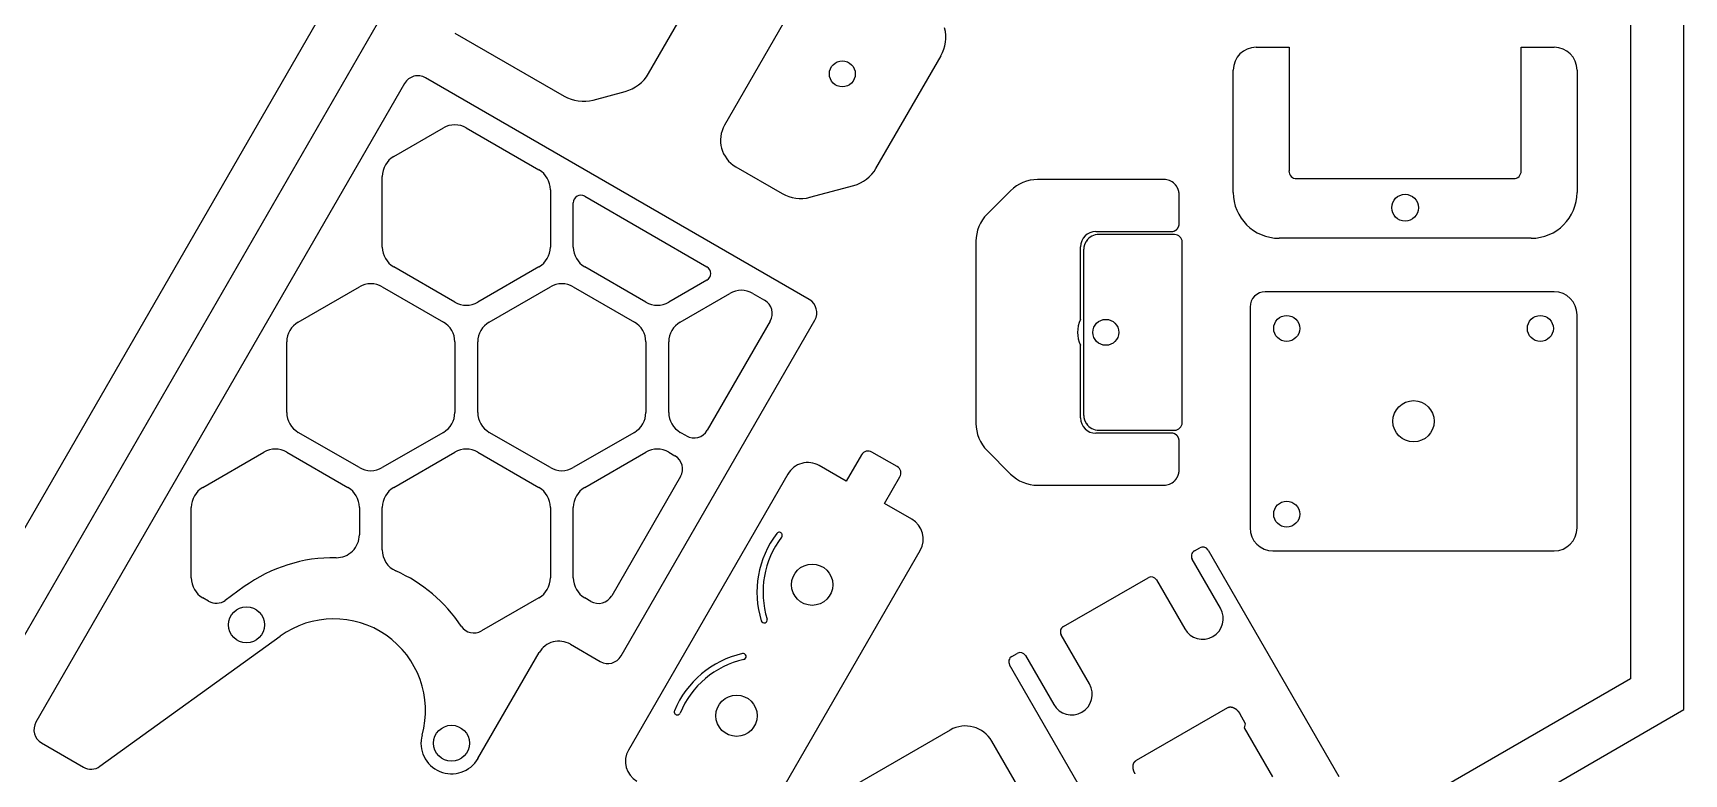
# Model space of a CAD drawing. Extents: x 442 to 745, y 5 to 355.
# Drawn here: x 656.5 to 745.5, y 88.7 to 128.7 of the extents above; entities that cross this region are included whole.
import ezdxf

# ---------------------------------------------------------------- set-up
doc = ezdxf.new("R2010")
doc.units = 0
doc.layers.add('VISIBLE__ANSI_', color=7, linetype='CONTINUOUS')

msp = doc.modelspace()

# ---------------------------------------------------------------- linework, layer by layer
at = {"layer": 'VISIBLE__ANSI_'}
for p, q in [((745.495, 92.195), (745.495, 267.193)), ((742.612, 265.529), (742.612, 93.859)), ((652.067, 89.313), (705.913, 182.576)), ((700.92, 179.694), (650.403, 92.195)), ((689.682, 126.464), (694.594, 134.972)), ((699.346, 133.321), (693.787, 123.692)), ((679.248, 128.651), (685.142, 125.248)), ((701.946, 121.354), (705.451, 127.424)), ((722.436, 127.887), (724.207, 127.887)), ((724.207, 127.887), (724.207, 121.217)), ((736.724, 127.887), (738.495, 127.887)), ((736.724, 121.217), (736.724, 127.887)), ((721.201, 120.064), (721.201, 126.652)), ((739.73, 126.652), (739.73, 120.064)), ((676.539, 125.935), (656.672, 91.524)), ((698.347, 114.296), (677.664, 126.237)), ((686.705, 125.042), (688.432, 125.505)), ((675.955, 121.994), (678.632, 123.539)), ((679.867, 123.539), (683.779, 121.28)), ((694.39, 121.443), (696.891, 119.999)), ((675.338, 117.12), (675.338, 120.924)), ((684.396, 120.211), (684.396, 117.12)), ((698.39, 119.802), (700.746, 120.433)), ((709.201, 120.156), (707.936, 118.891)), ((717.462, 120.759), (710.656, 120.759)), ((724.618, 120.805), (736.312, 120.805)), ((685.632, 117.12), (685.632, 119.497)), ((686.249, 119.854), (692.838, 116.05)), ((718.286, 118.371), (718.286, 119.935)), ((713.798, 117.959), (717.874, 117.959)), ((718.039, 117.794), (713.962, 117.794)), ((737.26, 117.593), (723.671, 117.593)), ((707.333, 117.436), (707.333, 107.612)), ((712.974, 113.213), (712.974, 117.135)), ((713.139, 116.971), (713.139, 108.077)), ((718.45, 107.665), (718.45, 117.382)), ((679.249, 114.148), (675.955, 116.05)), ((683.779, 116.05), (680.485, 114.148)), ((689.543, 114.148), (686.249, 116.05)), ((670.808, 113.079), (674.102, 114.98)), ((675.338, 114.98), (678.632, 113.079)), ((681.102, 113.079), (684.396, 114.98)), ((685.632, 114.98), (688.926, 113.079)), ((692.838, 115.337), (690.779, 114.148)), ((691.396, 113.079), (694.073, 114.624)), ((695.308, 114.624), (695.946, 114.255)), ((738.495, 114.711), (722.93, 114.711)), ((688.21, 95.092), (698.648, 113.171)), ((696.248, 113.131), (692.851, 107.247)), ((722.107, 113.887), (722.107, 101.988)), ((739.73, 101.988), (739.73, 113.476)), ((670.191, 108.205), (670.191, 112.009)), ((679.249, 112.009), (679.249, 108.205)), ((680.485, 108.205), (680.485, 112.009)), ((689.543, 112.009), (689.543, 108.205)), ((690.779, 108.205), (690.779, 112.009)), ((712.974, 107.912), (712.974, 111.835)), ((674.102, 105.234), (670.808, 107.135)), ((678.632, 107.135), (675.338, 105.234)), ((684.396, 105.234), (681.102, 107.135)), ((688.926, 107.135), (685.632, 105.234)), ((691.726, 106.945), (691.396, 107.135)), ((717.874, 107.088), (713.798, 107.088)), ((713.962, 107.253), (718.039, 107.253)), ((665.661, 104.164), (668.955, 106.066)), ((670.191, 106.066), (673.485, 104.164)), ((675.955, 104.164), (679.249, 106.066)), ((680.485, 106.066), (683.779, 104.164)), ((686.249, 104.164), (689.543, 106.066)), ((690.779, 106.066), (691.108, 105.875)), ((701.169, 105.925), (700.345, 104.498)), ((703.086, 105.293), (701.731, 106.075)), ((707.936, 106.156), (709.201, 104.891)), ((718.286, 105.112), (718.286, 106.677)), ((700.345, 104.498), (698.883, 105.342)), ((691.41, 104.751), (687.704, 98.332)), ((697.196, 104.89), (688.61, 90.02)), ((702.413, 103.304), (703.237, 104.731)), ((710.656, 104.288), (717.462, 104.288)), ((703.875, 102.46), (702.413, 103.304)), ((665.044, 99.29), (665.044, 103.094)), ((674.102, 103.094), (674.102, 101.617)), ((675.338, 100.799), (675.338, 103.094)), ((684.396, 103.094), (684.396, 99.29)), ((685.632, 99.29), (685.632, 103.094)), ((695.742, 85.903), (704.328, 100.773)), ((719.107, 100.745), (719.392, 100.91)), ((719.842, 100.789), (726.889, 88.585)), ((723.342, 100.752), (738.495, 100.752)), ((720.51, 97.657), (718.986, 100.295)), ((667.901, 98.824), (666.874, 98.082)), ((712.046, 96.669), (716.611, 99.304)), ((717.061, 99.184), (718.584, 96.545)), ((665.98, 98.037), (665.661, 98.221)), ((683.779, 98.221), (680.687, 96.435)), ((686.579, 98.03), (686.249, 98.221)), ((660.121, 89.144), (669.829, 96.153)), ((713.449, 93.58), (711.926, 96.219)), ((680.496, 89.561), (683.79, 95.266)), ((685.478, 95.718), (687.085, 94.79)), ((709.265, 95.063), (709.55, 95.228)), ((716.191, 82.408), (709.144, 94.613)), ((710, 95.107), (711.524, 92.468)), ((742.612, 93.859), (593.942, 8.024)), ((593.942, 4.696), (745.495, 92.195)), ((720.893, 92.299), (715.972, 89.458)), ((721.866, 91.438), (721.551, 91.982)), ((705.945, 91.095), (698.1, 86.566)), ((721.805, 91.213), (721.866, 91.438)), ((723.329, 88.574), (721.805, 91.213)), ((656.973, 90.399), (659.227, 89.098)), ((713.077, 82.037), (708.195, 90.493))]:
    msp.add_line(p, q, dxfattribs=at)
for points in [[(718.286, 119.935, 0), (718.286, 119.938, 0), (718.286, 119.942, 0), (718.286, 119.945, 0), (718.286, 119.948, 0), (718.286, 119.951, 0), (718.286, 119.954, 0), (718.285, 119.957, 0), (718.285, 119.96, 0), (718.285, 119.964, 0), (718.285, 119.967, 0), (718.285, 119.97, 0), (718.285, 119.973, 0), (718.285, 119.976, 0), (718.285, 119.98, 0), (718.284, 119.983, 0), (718.284, 119.986, 0), (718.284, 119.989, 0), (718.284, 119.992, 0), (718.284, 119.996, 0), (718.283, 119.999, 0), (718.283, 120.002, 0), (718.283, 120.005, 0), (718.282, 120.008, 0), (718.282, 120.012, 0), (718.282, 120.015, 0), (718.282, 120.018, 0), (718.281, 120.021, 0), (718.281, 120.025, 0), (718.28, 120.028, 0), (718.28, 120.031, 0), (718.28, 120.034, 0), (718.279, 120.038, 0), (718.279, 120.041, 0), (718.278, 120.044, 0), (718.278, 120.047, 0), (718.278, 120.051, 0), (718.277, 120.054, 0), (718.277, 120.057, 0), (718.276, 120.06, 0), (718.276, 120.064, 0), (718.275, 120.067, 0), (718.275, 120.07, 0), (718.274, 120.073, 0), (718.273, 120.077, 0), (718.273, 120.08, 0), (718.272, 120.083, 0), (718.272, 120.086, 0), (718.271, 120.09, 0), (718.27, 120.093, 0), (718.27, 120.096, 0), (718.269, 120.1, 0), (718.268, 120.103, 0), (718.268, 120.106, 0), (718.267, 120.109, 0), (718.266, 120.113, 0), (718.266, 120.116, 0), (718.265, 120.119, 0), (718.264, 120.123, 0), (718.263, 120.126, 0), (718.262, 120.129, 0), (718.262, 120.132, 0), (718.261, 120.136, 0), (718.26, 120.139, 0), (718.259, 120.142, 0), (718.258, 120.146, 0), (718.257, 120.149, 0), (718.257, 120.152, 0), (718.256, 120.155, 0), (718.255, 120.159, 0), (718.254, 120.162, 0), (718.253, 120.165, 0), (718.252, 120.169, 0), (718.251, 120.172, 0), (718.25, 120.175, 0), (718.249, 120.178, 0), (718.248, 120.182, 0), (718.247, 120.185, 0), (718.246, 120.188, 0), (718.245, 120.191, 0), (718.244, 120.195, 0), (718.243, 120.198, 0), (718.242, 120.201, 0), (718.24, 120.204, 0), (718.239, 120.208, 0), (718.238, 120.211, 0), (718.237, 120.214, 0), (718.236, 120.217, 0), (718.235, 120.221, 0), (718.234, 120.224, 0), (718.232, 120.227, 0), (718.231, 120.23, 0), (718.23, 120.234, 0), (718.229, 120.237, 0), (718.227, 120.24, 0), (718.226, 120.243, 0), (718.225, 120.247, 0), (718.223, 120.25, 0), (718.222, 120.253, 0), (718.221, 120.256, 0), (718.219, 120.259, 0), (718.218, 120.263, 0), (718.217, 120.266, 0), (718.215, 120.269, 0), (718.214, 120.272, 0), (718.212, 120.275, 0), (718.211, 120.279, 0), (718.209, 120.282, 0), (718.208, 120.285, 0), (718.206, 120.288, 0), (718.205, 120.291, 0), (718.203, 120.295, 0), (718.202, 120.298, 0), (718.2, 120.301, 0), (718.199, 120.304, 0), (718.197, 120.307, 0), (718.195, 120.31, 0), (718.194, 120.313, 0), (718.192, 120.317, 0), (718.191, 120.32, 0), (718.189, 120.323, 0), (718.187, 120.326, 0), (718.186, 120.329, 0), (718.184, 120.332, 0), (718.182, 120.335, 0), (718.18, 120.338, 0), (718.179, 120.341, 0), (718.177, 120.345, 0), (718.175, 120.348, 0), (718.173, 120.351, 0), (718.171, 120.354, 0), (718.17, 120.357, 0), (718.168, 120.36, 0), (718.166, 120.363, 0), (718.164, 120.366, 0), (718.162, 120.369, 0), (718.16, 120.372, 0), (718.158, 120.375, 0), (718.157, 120.378, 0), (718.155, 120.381, 0), (718.153, 120.384, 0), (718.151, 120.387, 0), (718.149, 120.39, 0), (718.147, 120.393, 0), (718.145, 120.396, 0), (718.143, 120.399, 0), (718.141, 120.402, 0), (718.139, 120.405, 0), (718.137, 120.408, 0), (718.135, 120.411, 0), (718.133, 120.414, 0), (718.13, 120.417, 0), (718.128, 120.419, 0), (718.126, 120.422, 0), (718.124, 120.425, 0), (718.122, 120.428, 0), (718.12, 120.431, 0), (718.118, 120.434, 0), (718.115, 120.437, 0), (718.113, 120.44, 0), (718.111, 120.442, 0), (718.109, 120.445, 0), (718.107, 120.448, 0), (718.104, 120.451, 0), (718.102, 120.454, 0), (718.1, 120.457, 0), (718.097, 120.459, 0), (718.095, 120.462, 0), (718.093, 120.465, 0), (718.091, 120.468, 0), (718.088, 120.47, 0), (718.086, 120.473, 0), (718.083, 120.476, 0), (718.081, 120.479, 0), (718.079, 120.481, 0), (718.076, 120.484, 0), (718.074, 120.487, 0), (718.071, 120.489, 0), (718.069, 120.492, 0), (718.067, 120.495, 0), (718.064, 120.497, 0), (718.062, 120.5, 0), (718.059, 120.503, 0), (718.057, 120.505, 0), (718.054, 120.508, 0), (718.052, 120.511, 0), (718.049, 120.513, 0), (718.046, 120.516, 0), (718.044, 120.518, 0), (718.041, 120.521, 0), (718.039, 120.523, 0), (718.036, 120.526, 0)], [(718.008, 117.981, 0), (718.01, 117.982, 0), (718.012, 117.983, 0), (718.014, 117.983, 0), (718.016, 117.984, 0), (718.018, 117.985, 0), (718.021, 117.986, 0), (718.023, 117.987, 0), (718.025, 117.987, 0), (718.027, 117.988, 0), (718.029, 117.989, 0), (718.031, 117.99, 0), (718.033, 117.991, 0), (718.035, 117.992, 0), (718.037, 117.993, 0), (718.039, 117.994, 0), (718.042, 117.995, 0), (718.044, 117.995, 0), (718.046, 117.996, 0), (718.048, 117.997, 0), (718.05, 117.998, 0), (718.052, 117.999, 0), (718.054, 118, 0), (718.056, 118.001, 0), (718.058, 118.002, 0), (718.06, 118.003, 0), (718.062, 118.004, 0), (718.064, 118.005, 0), (718.066, 118.006, 0), (718.068, 118.007, 0), (718.07, 118.008, 0), (718.071, 118.009, 0), (718.073, 118.01, 0), (718.075, 118.011, 0), (718.077, 118.012, 0), (718.079, 118.014, 0), (718.081, 118.015, 0), (718.083, 118.016, 0), (718.085, 118.017, 0), (718.087, 118.018, 0), (718.088, 118.019, 0), (718.09, 118.02, 0), (718.092, 118.021, 0), (718.094, 118.023, 0), (718.096, 118.024, 0), (718.098, 118.025, 0), (718.099, 118.026, 0), (718.101, 118.027, 0), (718.103, 118.028, 0), (718.105, 118.03, 0), (718.107, 118.031, 0), (718.108, 118.032, 0), (718.11, 118.033, 0), (718.112, 118.035, 0), (718.114, 118.036, 0), (718.115, 118.037, 0), (718.117, 118.038, 0), (718.119, 118.039, 0), (718.12, 118.041, 0), (718.122, 118.042, 0), (718.124, 118.043, 0), (718.126, 118.045, 0), (718.127, 118.046, 0), (718.129, 118.047, 0), (718.131, 118.049, 0), (718.132, 118.05, 0), (718.134, 118.051, 0), (718.135, 118.052, 0), (718.137, 118.054, 0), (718.139, 118.055, 0), (718.14, 118.057, 0), (718.142, 118.058, 0), (718.143, 118.059, 0), (718.145, 118.061, 0), (718.147, 118.062, 0), (718.148, 118.063, 0), (718.15, 118.065, 0), (718.151, 118.066, 0), (718.153, 118.068, 0), (718.154, 118.069, 0), (718.156, 118.07, 0), (718.157, 118.072, 0), (718.159, 118.073, 0), (718.16, 118.075, 0), (718.162, 118.076, 0), (718.163, 118.078, 0), (718.165, 118.079, 0), (718.166, 118.08, 0), (718.168, 118.082, 0), (718.169, 118.083, 0), (718.17, 118.085, 0), (718.172, 118.086, 0), (718.173, 118.088, 0), (718.175, 118.089, 0), (718.176, 118.091, 0), (718.177, 118.092, 0), (718.179, 118.094, 0), (718.18, 118.095, 0), (718.182, 118.097, 0), (718.183, 118.098, 0), (718.184, 118.1, 0), (718.186, 118.101, 0), (718.187, 118.103, 0), (718.188, 118.105, 0), (718.19, 118.106, 0), (718.191, 118.108, 0), (718.192, 118.109, 0), (718.193, 118.111, 0), (718.195, 118.112, 0), (718.196, 118.114, 0), (718.197, 118.115, 0), (718.198, 118.117, 0), (718.2, 118.119, 0), (718.201, 118.12, 0), (718.202, 118.122, 0), (718.203, 118.123, 0), (718.204, 118.125, 0), (718.206, 118.127, 0), (718.207, 118.128, 0), (718.208, 118.13, 0), (718.209, 118.131, 0), (718.21, 118.133, 0), (718.211, 118.135, 0), (718.213, 118.136, 0), (718.214, 118.138, 0), (718.215, 118.14, 0), (718.216, 118.141, 0), (718.217, 118.143, 0), (718.218, 118.145, 0), (718.219, 118.146, 0), (718.22, 118.148, 0), (718.221, 118.15, 0), (718.222, 118.151, 0), (718.223, 118.153, 0), (718.224, 118.155, 0), (718.225, 118.156, 0), (718.226, 118.158, 0), (718.228, 118.16, 0), (718.229, 118.161, 0), (718.229, 118.163, 0), (718.23, 118.165, 0), (718.231, 118.166, 0), (718.232, 118.168, 0), (718.233, 118.17, 0), (718.234, 118.172, 0), (718.235, 118.173, 0), (718.236, 118.175, 0), (718.237, 118.177, 0), (718.238, 118.178, 0), (718.239, 118.18, 0), (718.24, 118.182, 0), (718.241, 118.184, 0), (718.242, 118.185, 0), (718.242, 118.187, 0), (718.243, 118.189, 0), (718.244, 118.191, 0), (718.245, 118.192, 0), (718.246, 118.194, 0), (718.247, 118.196, 0), (718.247, 118.198, 0), (718.248, 118.199, 0), (718.249, 118.201, 0), (718.25, 118.203, 0), (718.251, 118.205, 0), (718.251, 118.206, 0), (718.252, 118.208, 0), (718.253, 118.21, 0), (718.254, 118.212, 0), (718.254, 118.213, 0), (718.255, 118.215, 0), (718.256, 118.217, 0), (718.257, 118.219, 0), (718.257, 118.221, 0), (718.258, 118.222, 0), (718.259, 118.224, 0), (718.259, 118.226, 0), (718.26, 118.228, 0), (718.261, 118.229, 0), (718.261, 118.231, 0), (718.262, 118.233, 0), (718.262, 118.235, 0), (718.263, 118.237, 0), (718.264, 118.238, 0), (718.264, 118.24, 0), (718.265, 118.242, 0), (718.266, 118.244, 0), (718.266, 118.246, 0), (718.267, 118.247, 0), (718.267, 118.249, 0), (718.268, 118.251, 0), (718.268, 118.253, 0), (718.269, 118.255, 0), (718.269, 118.256, 0), (718.27, 118.258, 0), (718.27, 118.26, 0), (718.271, 118.262, 0), (718.271, 118.264, 0), (718.272, 118.266, 0), (718.272, 118.267, 0), (718.273, 118.269, 0), (718.273, 118.271, 0), (718.274, 118.273, 0), (718.274, 118.275, 0), (718.275, 118.276, 0), (718.275, 118.278, 0), (718.275, 118.28, 0), (718.276, 118.282, 0), (718.276, 118.284, 0), (718.277, 118.286, 0), (718.277, 118.287, 0), (718.277, 118.289, 0), (718.278, 118.291, 0), (718.278, 118.293, 0), (718.279, 118.295, 0), (718.279, 118.296, 0), (718.279, 118.298, 0), (718.28, 118.3, 0), (718.28, 118.302, 0), (718.28, 118.304, 0), (718.28, 118.306, 0), (718.281, 118.307, 0), (718.281, 118.309, 0), (718.281, 118.311, 0), (718.282, 118.313, 0), (718.282, 118.315, 0), (718.282, 118.316, 0), (718.282, 118.318, 0), (718.283, 118.32, 0), (718.283, 118.322, 0), (718.283, 118.324, 0), (718.283, 118.326, 0), (718.283, 118.327, 0), (718.284, 118.329, 0), (718.284, 118.331, 0), (718.284, 118.333, 0), (718.284, 118.335, 0), (718.284, 118.336, 0), (718.284, 118.338, 0), (718.285, 118.34, 0), (718.285, 118.342, 0), (718.285, 118.344, 0), (718.285, 118.345, 0), (718.285, 118.347, 0), (718.285, 118.349, 0), (718.285, 118.351, 0), (718.285, 118.353, 0), (718.285, 118.355, 0), (718.286, 118.356, 0), (718.286, 118.358, 0), (718.286, 118.36, 0), (718.286, 118.362, 0), (718.286, 118.363, 0), (718.286, 118.365, 0), (718.286, 118.367, 0), (718.286, 118.369, 0), (718.286, 118.371, 0)], [(713.288, 117.444, 0), (713.286, 117.44, 0), (713.283, 117.437, 0), (713.281, 117.433, 0), (713.279, 117.43, 0), (713.276, 117.426, 0), (713.274, 117.423, 0), (713.272, 117.419, 0), (713.269, 117.416, 0), (713.267, 117.412, 0), (713.265, 117.409, 0), (713.263, 117.405, 0), (713.261, 117.402, 0), (713.258, 117.398, 0), (713.256, 117.395, 0), (713.254, 117.391, 0), (713.252, 117.387, 0), (713.25, 117.384, 0), (713.248, 117.38, 0), (713.246, 117.377, 0), (713.244, 117.373, 0), (713.242, 117.37, 0), (713.24, 117.366, 0), (713.238, 117.362, 0), (713.236, 117.359, 0), (713.234, 117.355, 0), (713.232, 117.351, 0), (713.23, 117.348, 0), (713.228, 117.344, 0), (713.227, 117.34, 0), (713.225, 117.337, 0), (713.223, 117.333, 0), (713.221, 117.329, 0), (713.219, 117.326, 0), (713.218, 117.322, 0), (713.216, 117.318, 0), (713.214, 117.315, 0), (713.213, 117.311, 0), (713.211, 117.307, 0), (713.209, 117.304, 0), (713.208, 117.3, 0), (713.206, 117.296, 0), (713.204, 117.293, 0), (713.203, 117.289, 0), (713.201, 117.285, 0), (713.2, 117.281, 0), (713.198, 117.278, 0), (713.197, 117.274, 0), (713.195, 117.27, 0), (713.194, 117.266, 0), (713.193, 117.263, 0), (713.191, 117.259, 0), (713.19, 117.255, 0), (713.188, 117.251, 0), (713.187, 117.248, 0), (713.186, 117.244, 0), (713.184, 117.24, 0), (713.183, 117.236, 0), (713.182, 117.232, 0), (713.181, 117.229, 0), (713.179, 117.225, 0), (713.178, 117.221, 0), (713.177, 117.217, 0), (713.176, 117.214, 0), (713.175, 117.21, 0), (713.173, 117.206, 0), (713.172, 117.202, 0), (713.171, 117.198, 0), (713.17, 117.195, 0), (713.169, 117.191, 0), (713.168, 117.187, 0), (713.167, 117.183, 0), (713.166, 117.179, 0), (713.165, 117.176, 0), (713.164, 117.172, 0), (713.163, 117.168, 0), (713.162, 117.164, 0), (713.161, 117.16, 0), (713.16, 117.156, 0), (713.159, 117.153, 0), (713.159, 117.149, 0), (713.158, 117.145, 0), (713.157, 117.141, 0), (713.156, 117.137, 0), (713.155, 117.134, 0), (713.155, 117.13, 0), (713.154, 117.126, 0), (713.153, 117.122, 0), (713.152, 117.118, 0), (713.152, 117.114, 0), (713.151, 117.111, 0), (713.15, 117.107, 0), (713.15, 117.103, 0), (713.149, 117.099, 0), (713.148, 117.095, 0), (713.148, 117.092, 0), (713.147, 117.088, 0), (713.147, 117.084, 0), (713.146, 117.08, 0), (713.146, 117.076, 0), (713.145, 117.073, 0), (713.145, 117.069, 0), (713.144, 117.065, 0), (713.144, 117.061, 0), (713.143, 117.057, 0), (713.143, 117.054, 0), (713.143, 117.05, 0), (713.142, 117.046, 0), (713.142, 117.042, 0), (713.142, 117.038, 0), (713.141, 117.035, 0), (713.141, 117.031, 0), (713.141, 117.027, 0), (713.141, 117.023, 0), (713.14, 117.019, 0), (713.14, 117.016, 0), (713.14, 117.012, 0), (713.14, 117.008, 0), (713.139, 117.004, 0), (713.139, 117.001, 0), (713.139, 116.997, 0), (713.139, 116.993, 0), (713.139, 116.989, 0), (713.139, 116.986, 0), (713.139, 116.982, 0), (713.139, 116.978, 0), (713.139, 116.974, 0), (713.139, 116.971, 0)], [(713.139, 108.077, 0), (713.139, 108.073, 0), (713.139, 108.069, 0), (713.139, 108.065, 0), (713.139, 108.062, 0), (713.139, 108.058, 0), (713.139, 108.054, 0), (713.139, 108.05, 0), (713.139, 108.047, 0), (713.139, 108.043, 0), (713.14, 108.039, 0), (713.14, 108.035, 0), (713.14, 108.032, 0), (713.14, 108.028, 0), (713.141, 108.024, 0), (713.141, 108.02, 0), (713.141, 108.017, 0), (713.141, 108.013, 0), (713.142, 108.009, 0), (713.142, 108.005, 0), (713.142, 108.001, 0), (713.143, 107.998, 0), (713.143, 107.994, 0), (713.143, 107.99, 0), (713.144, 107.986, 0), (713.144, 107.982, 0), (713.145, 107.979, 0), (713.145, 107.975, 0), (713.146, 107.971, 0), (713.146, 107.967, 0), (713.147, 107.963, 0), (713.147, 107.96, 0), (713.148, 107.956, 0), (713.148, 107.952, 0), (713.149, 107.948, 0), (713.15, 107.944, 0), (713.15, 107.94, 0), (713.151, 107.937, 0), (713.152, 107.933, 0), (713.152, 107.929, 0), (713.153, 107.925, 0), (713.154, 107.921, 0), (713.155, 107.918, 0), (713.155, 107.914, 0), (713.156, 107.91, 0), (713.157, 107.906, 0), (713.158, 107.902, 0), (713.159, 107.898, 0), (713.159, 107.895, 0), (713.16, 107.891, 0), (713.161, 107.887, 0), (713.162, 107.883, 0), (713.163, 107.879, 0), (713.164, 107.876, 0), (713.165, 107.872, 0), (713.166, 107.868, 0), (713.167, 107.864, 0), (713.168, 107.86, 0), (713.169, 107.857, 0), (713.17, 107.853, 0), (713.171, 107.849, 0), (713.172, 107.845, 0), (713.173, 107.841, 0), (713.175, 107.838, 0), (713.176, 107.834, 0), (713.177, 107.83, 0), (713.178, 107.826, 0), (713.179, 107.822, 0), (713.181, 107.819, 0), (713.182, 107.815, 0), (713.183, 107.811, 0), (713.184, 107.807, 0), (713.186, 107.803, 0), (713.187, 107.8, 0), (713.188, 107.796, 0), (713.19, 107.792, 0), (713.191, 107.788, 0), (713.193, 107.785, 0), (713.194, 107.781, 0), (713.195, 107.777, 0), (713.197, 107.773, 0), (713.198, 107.77, 0), (713.2, 107.766, 0), (713.201, 107.762, 0), (713.203, 107.758, 0), (713.204, 107.755, 0), (713.206, 107.751, 0), (713.208, 107.747, 0), (713.209, 107.744, 0), (713.211, 107.74, 0), (713.213, 107.736, 0), (713.214, 107.733, 0), (713.216, 107.729, 0), (713.218, 107.725, 0), (713.219, 107.721, 0), (713.221, 107.718, 0), (713.223, 107.714, 0), (713.225, 107.71, 0), (713.227, 107.707, 0), (713.228, 107.703, 0), (713.23, 107.7, 0), (713.232, 107.696, 0), (713.234, 107.692, 0), (713.236, 107.689, 0), (713.238, 107.685, 0), (713.24, 107.681, 0), (713.242, 107.678, 0), (713.244, 107.674, 0), (713.246, 107.671, 0), (713.248, 107.667, 0), (713.25, 107.663, 0), (713.252, 107.66, 0), (713.254, 107.656, 0), (713.256, 107.653, 0), (713.258, 107.649, 0), (713.261, 107.646, 0), (713.263, 107.642, 0), (713.265, 107.639, 0), (713.267, 107.635, 0), (713.269, 107.632, 0), (713.272, 107.628, 0), (713.274, 107.624, 0), (713.276, 107.621, 0), (713.279, 107.618, 0), (713.281, 107.614, 0), (713.283, 107.611, 0), (713.286, 107.607, 0), (713.288, 107.604, 0)], [(718.286, 106.677, 0), (718.286, 106.678, 0), (718.286, 106.68, 0), (718.286, 106.682, 0), (718.286, 106.684, 0), (718.286, 106.686, 0), (718.286, 106.687, 0), (718.286, 106.689, 0), (718.286, 106.691, 0), (718.285, 106.693, 0), (718.285, 106.695, 0), (718.285, 106.696, 0), (718.285, 106.698, 0), (718.285, 106.7, 0), (718.285, 106.702, 0), (718.285, 106.704, 0), (718.285, 106.705, 0), (718.285, 106.707, 0), (718.284, 106.709, 0), (718.284, 106.711, 0), (718.284, 106.713, 0), (718.284, 106.714, 0), (718.284, 106.716, 0), (718.284, 106.718, 0), (718.283, 106.72, 0), (718.283, 106.722, 0), (718.283, 106.724, 0), (718.283, 106.725, 0), (718.283, 106.727, 0), (718.282, 106.729, 0), (718.282, 106.731, 0), (718.282, 106.733, 0), (718.282, 106.734, 0), (718.281, 106.736, 0), (718.281, 106.738, 0), (718.281, 106.74, 0), (718.28, 106.742, 0), (718.28, 106.744, 0), (718.28, 106.745, 0), (718.28, 106.747, 0), (718.279, 106.749, 0), (718.279, 106.751, 0), (718.279, 106.753, 0), (718.278, 106.754, 0), (718.278, 106.756, 0), (718.277, 106.758, 0), (718.277, 106.76, 0), (718.277, 106.762, 0), (718.276, 106.764, 0), (718.276, 106.765, 0), (718.275, 106.767, 0), (718.275, 106.769, 0), (718.275, 106.771, 0), (718.274, 106.773, 0), (718.274, 106.775, 0), (718.273, 106.776, 0), (718.273, 106.778, 0), (718.272, 106.78, 0), (718.272, 106.782, 0), (718.271, 106.784, 0), (718.271, 106.785, 0), (718.27, 106.787, 0), (718.27, 106.789, 0), (718.269, 106.791, 0), (718.269, 106.793, 0), (718.268, 106.794, 0), (718.268, 106.796, 0), (718.267, 106.798, 0), (718.267, 106.8, 0), (718.266, 106.802, 0), (718.266, 106.803, 0), (718.265, 106.805, 0), (718.264, 106.807, 0), (718.264, 106.809, 0), (718.263, 106.811, 0), (718.262, 106.812, 0), (718.262, 106.814, 0), (718.261, 106.816, 0), (718.261, 106.818, 0), (718.26, 106.82, 0), (718.259, 106.821, 0), (718.259, 106.823, 0), (718.258, 106.825, 0), (718.257, 106.827, 0), (718.257, 106.829, 0), (718.256, 106.83, 0), (718.255, 106.832, 0), (718.254, 106.834, 0), (718.254, 106.836, 0), (718.253, 106.837, 0), (718.252, 106.839, 0), (718.251, 106.841, 0), (718.251, 106.843, 0), (718.25, 106.844, 0), (718.249, 106.846, 0), (718.248, 106.848, 0), (718.247, 106.85, 0), (718.247, 106.852, 0), (718.246, 106.853, 0), (718.245, 106.855, 0), (718.244, 106.857, 0), (718.243, 106.858, 0), (718.242, 106.86, 0), (718.242, 106.862, 0), (718.241, 106.864, 0), (718.24, 106.865, 0), (718.239, 106.867, 0), (718.238, 106.869, 0), (718.237, 106.871, 0), (718.236, 106.872, 0), (718.235, 106.874, 0), (718.234, 106.876, 0), (718.233, 106.877, 0), (718.232, 106.879, 0), (718.231, 106.881, 0), (718.23, 106.883, 0), (718.229, 106.884, 0), (718.229, 106.886, 0), (718.228, 106.888, 0), (718.226, 106.889, 0), (718.225, 106.891, 0), (718.224, 106.893, 0), (718.223, 106.894, 0), (718.222, 106.896, 0), (718.221, 106.898, 0), (718.22, 106.899, 0), (718.219, 106.901, 0), (718.218, 106.903, 0), (718.217, 106.904, 0), (718.216, 106.906, 0), (718.215, 106.908, 0), (718.214, 106.909, 0), (718.213, 106.911, 0), (718.211, 106.913, 0), (718.21, 106.914, 0), (718.209, 106.916, 0), (718.208, 106.917, 0), (718.207, 106.919, 0), (718.206, 106.921, 0), (718.204, 106.922, 0), (718.203, 106.924, 0), (718.202, 106.925, 0), (718.201, 106.927, 0), (718.2, 106.929, 0), (718.198, 106.93, 0), (718.197, 106.932, 0), (718.196, 106.933, 0), (718.195, 106.935, 0), (718.193, 106.937, 0), (718.192, 106.938, 0), (718.191, 106.94, 0), (718.19, 106.941, 0), (718.188, 106.943, 0), (718.187, 106.944, 0), (718.186, 106.946, 0), (718.184, 106.947, 0), (718.183, 106.949, 0), (718.182, 106.95, 0), (718.18, 106.952, 0), (718.179, 106.953, 0), (718.177, 106.955, 0), (718.176, 106.956, 0), (718.175, 106.958, 0), (718.173, 106.959, 0), (718.172, 106.961, 0), (718.17, 106.962, 0), (718.169, 106.964, 0), (718.168, 106.965, 0), (718.166, 106.967, 0), (718.165, 106.968, 0), (718.163, 106.97, 0), (718.162, 106.971, 0), (718.16, 106.973, 0), (718.159, 106.974, 0), (718.157, 106.975, 0), (718.156, 106.977, 0), (718.154, 106.978, 0), (718.153, 106.98, 0), (718.151, 106.981, 0), (718.15, 106.983, 0), (718.148, 106.984, 0), (718.147, 106.985, 0), (718.145, 106.987, 0), (718.143, 106.988, 0), (718.142, 106.989, 0), (718.14, 106.991, 0), (718.139, 106.992, 0), (718.137, 106.993, 0), (718.135, 106.995, 0), (718.134, 106.996, 0), (718.132, 106.997, 0), (718.131, 106.999, 0), (718.129, 107, 0), (718.127, 107.001, 0), (718.126, 107.003, 0), (718.124, 107.004, 0), (718.122, 107.005, 0), (718.12, 107.007, 0), (718.119, 107.008, 0), (718.117, 107.009, 0), (718.115, 107.01, 0), (718.114, 107.012, 0), (718.112, 107.013, 0), (718.11, 107.014, 0), (718.108, 107.015, 0), (718.107, 107.016, 0), (718.105, 107.018, 0), (718.103, 107.019, 0), (718.101, 107.02, 0), (718.099, 107.021, 0), (718.098, 107.022, 0), (718.096, 107.024, 0), (718.094, 107.025, 0), (718.092, 107.026, 0), (718.09, 107.027, 0), (718.088, 107.028, 0), (718.087, 107.029, 0), (718.085, 107.03, 0), (718.083, 107.032, 0), (718.081, 107.033, 0), (718.079, 107.034, 0), (718.077, 107.035, 0), (718.075, 107.036, 0), (718.073, 107.037, 0), (718.071, 107.038, 0), (718.07, 107.039, 0), (718.068, 107.04, 0), (718.066, 107.041, 0), (718.064, 107.042, 0), (718.062, 107.043, 0), (718.06, 107.044, 0), (718.058, 107.045, 0), (718.056, 107.046, 0), (718.054, 107.047, 0), (718.052, 107.048, 0), (718.05, 107.049, 0), (718.048, 107.05, 0), (718.046, 107.051, 0), (718.044, 107.052, 0), (718.042, 107.053, 0), (718.039, 107.054, 0), (718.037, 107.055, 0), (718.035, 107.055, 0), (718.033, 107.056, 0), (718.031, 107.057, 0), (718.029, 107.058, 0), (718.027, 107.059, 0), (718.025, 107.06, 0), (718.023, 107.061, 0), (718.021, 107.061, 0), (718.018, 107.062, 0), (718.016, 107.063, 0), (718.014, 107.064, 0), (718.012, 107.065, 0), (718.01, 107.065, 0), (718.008, 107.066, 0)], [(718.036, 104.521, 0), (718.039, 104.524, 0), (718.041, 104.526, 0), (718.044, 104.529, 0), (718.046, 104.532, 0), (718.049, 104.534, 0), (718.052, 104.537, 0), (718.054, 104.539, 0), (718.057, 104.542, 0), (718.059, 104.545, 0), (718.062, 104.547, 0), (718.064, 104.55, 0), (718.067, 104.553, 0), (718.069, 104.555, 0), (718.071, 104.558, 0), (718.074, 104.561, 0), (718.076, 104.563, 0), (718.079, 104.566, 0), (718.081, 104.569, 0), (718.083, 104.571, 0), (718.086, 104.574, 0), (718.088, 104.577, 0), (718.091, 104.58, 0), (718.093, 104.582, 0), (718.095, 104.585, 0), (718.097, 104.588, 0), (718.1, 104.591, 0), (718.102, 104.594, 0), (718.104, 104.596, 0), (718.107, 104.599, 0), (718.109, 104.602, 0), (718.111, 104.605, 0), (718.113, 104.608, 0), (718.115, 104.611, 0), (718.118, 104.613, 0), (718.12, 104.616, 0), (718.122, 104.619, 0), (718.124, 104.622, 0), (718.126, 104.625, 0), (718.128, 104.628, 0), (718.13, 104.631, 0), (718.133, 104.634, 0), (718.135, 104.637, 0), (718.137, 104.64, 0), (718.139, 104.642, 0), (718.141, 104.645, 0), (718.143, 104.648, 0), (718.145, 104.651, 0), (718.147, 104.654, 0), (718.149, 104.657, 0), (718.151, 104.66, 0), (718.153, 104.663, 0), (718.155, 104.666, 0), (718.157, 104.669, 0), (718.158, 104.672, 0), (718.16, 104.675, 0), (718.162, 104.678, 0), (718.164, 104.681, 0), (718.166, 104.684, 0), (718.168, 104.687, 0), (718.17, 104.691, 0), (718.171, 104.694, 0), (718.173, 104.697, 0), (718.175, 104.7, 0), (718.177, 104.703, 0), (718.179, 104.706, 0), (718.18, 104.709, 0), (718.182, 104.712, 0), (718.184, 104.715, 0), (718.186, 104.718, 0), (718.187, 104.721, 0), (718.189, 104.724, 0), (718.191, 104.728, 0), (718.192, 104.731, 0), (718.194, 104.734, 0), (718.195, 104.737, 0), (718.197, 104.74, 0), (718.199, 104.743, 0), (718.2, 104.746, 0), (718.202, 104.75, 0), (718.203, 104.753, 0), (718.205, 104.756, 0), (718.206, 104.759, 0), (718.208, 104.762, 0), (718.209, 104.765, 0), (718.211, 104.769, 0), (718.212, 104.772, 0), (718.214, 104.775, 0), (718.215, 104.778, 0), (718.217, 104.781, 0), (718.218, 104.785, 0), (718.219, 104.788, 0), (718.221, 104.791, 0), (718.222, 104.794, 0), (718.223, 104.797, 0), (718.225, 104.801, 0), (718.226, 104.804, 0), (718.227, 104.807, 0), (718.229, 104.81, 0), (718.23, 104.814, 0), (718.231, 104.817, 0), (718.232, 104.82, 0), (718.234, 104.823, 0), (718.235, 104.827, 0), (718.236, 104.83, 0), (718.237, 104.833, 0), (718.238, 104.836, 0), (718.239, 104.84, 0), (718.24, 104.843, 0), (718.242, 104.846, 0), (718.243, 104.849, 0), (718.244, 104.853, 0), (718.245, 104.856, 0), (718.246, 104.859, 0), (718.247, 104.862, 0), (718.248, 104.866, 0), (718.249, 104.869, 0), (718.25, 104.872, 0), (718.251, 104.876, 0), (718.252, 104.879, 0), (718.253, 104.882, 0), (718.254, 104.885, 0), (718.255, 104.889, 0), (718.256, 104.892, 0), (718.257, 104.895, 0), (718.257, 104.898, 0), (718.258, 104.902, 0), (718.259, 104.905, 0), (718.26, 104.908, 0), (718.261, 104.912, 0), (718.262, 104.915, 0), (718.262, 104.918, 0), (718.263, 104.921, 0), (718.264, 104.925, 0), (718.265, 104.928, 0), (718.266, 104.931, 0), (718.266, 104.935, 0), (718.267, 104.938, 0), (718.268, 104.941, 0), (718.268, 104.944, 0), (718.269, 104.948, 0), (718.27, 104.951, 0), (718.27, 104.954, 0), (718.271, 104.958, 0), (718.272, 104.961, 0), (718.272, 104.964, 0), (718.273, 104.967, 0), (718.273, 104.971, 0), (718.274, 104.974, 0), (718.275, 104.977, 0), (718.275, 104.98, 0), (718.276, 104.984, 0), (718.276, 104.987, 0), (718.277, 104.99, 0), (718.277, 104.994, 0), (718.278, 104.997, 0), (718.278, 105, 0), (718.278, 105.003, 0), (718.279, 105.007, 0), (718.279, 105.01, 0), (718.28, 105.013, 0), (718.28, 105.016, 0), (718.28, 105.02, 0), (718.281, 105.023, 0), (718.281, 105.026, 0), (718.282, 105.029, 0), (718.282, 105.032, 0), (718.282, 105.036, 0), (718.282, 105.039, 0), (718.283, 105.042, 0), (718.283, 105.045, 0), (718.283, 105.049, 0), (718.284, 105.052, 0), (718.284, 105.055, 0), (718.284, 105.058, 0), (718.284, 105.061, 0), (718.284, 105.065, 0), (718.285, 105.068, 0), (718.285, 105.071, 0), (718.285, 105.074, 0), (718.285, 105.077, 0), (718.285, 105.08, 0), (718.285, 105.084, 0), (718.285, 105.087, 0), (718.285, 105.09, 0), (718.286, 105.093, 0), (718.286, 105.096, 0), (718.286, 105.099, 0), (718.286, 105.103, 0), (718.286, 105.106, 0), (718.286, 105.109, 0), (718.286, 105.112, 0)], [(720.893, 92.299, 0), (720.895, 92.3, 0), (720.896, 92.301, 0), (720.898, 92.302, 0), (720.899, 92.303, 0), (720.901, 92.304, 0), (720.903, 92.305, 0), (720.905, 92.305, 0), (720.906, 92.306, 0), (720.908, 92.307, 0), (720.91, 92.308, 0), (720.911, 92.309, 0), (720.913, 92.31, 0), (720.915, 92.311, 0), (720.916, 92.311, 0), (720.918, 92.312, 0), (720.92, 92.313, 0), (720.922, 92.314, 0), (720.923, 92.314, 0), (720.925, 92.315, 0), (720.927, 92.316, 0), (720.929, 92.317, 0), (720.93, 92.317, 0), (720.932, 92.318, 0), (720.934, 92.319, 0), (720.936, 92.32, 0), (720.937, 92.32, 0), (720.939, 92.321, 0), (720.941, 92.322, 0), (720.943, 92.322, 0), (720.944, 92.323, 0), (720.946, 92.323, 0), (720.948, 92.324, 0), (720.95, 92.325, 0), (720.952, 92.325, 0), (720.953, 92.326, 0), (720.955, 92.326, 0), (720.957, 92.327, 0), (720.959, 92.327, 0), (720.961, 92.328, 0), (720.962, 92.328, 0), (720.964, 92.329, 0), (720.966, 92.329, 0), (720.968, 92.33, 0), (720.97, 92.33, 0), (720.972, 92.331, 0), (720.973, 92.331, 0), (720.975, 92.332, 0), (720.977, 92.332, 0), (720.979, 92.332, 0), (720.981, 92.333, 0), (720.983, 92.333, 0), (720.985, 92.334, 0), (720.986, 92.334, 0), (720.988, 92.334, 0), (720.99, 92.335, 0), (720.992, 92.335, 0), (720.994, 92.335, 0), (720.996, 92.336, 0), (720.998, 92.336, 0), (720.999, 92.336, 0), (721.001, 92.337, 0), (721.003, 92.337, 0), (721.005, 92.337, 0), (721.007, 92.337, 0), (721.009, 92.338, 0), (721.011, 92.338, 0), (721.013, 92.338, 0), (721.014, 92.338, 0), (721.016, 92.338, 0), (721.018, 92.339, 0), (721.02, 92.339, 0), (721.022, 92.339, 0), (721.024, 92.339, 0), (721.026, 92.339, 0), (721.028, 92.34, 0), (721.03, 92.34, 0), (721.031, 92.34, 0), (721.033, 92.34, 0), (721.035, 92.34, 0), (721.037, 92.34, 0), (721.039, 92.34, 0), (721.041, 92.34, 0), (721.043, 92.34, 0), (721.045, 92.34, 0), (721.047, 92.34, 0), (721.049, 92.34, 0), (721.05, 92.34, 0), (721.052, 92.34, 0), (721.054, 92.34, 0), (721.056, 92.34, 0), (721.058, 92.34, 0), (721.06, 92.34, 0), (721.062, 92.34, 0), (721.064, 92.34, 0), (721.066, 92.34, 0), (721.067, 92.34, 0), (721.069, 92.34, 0), (721.071, 92.34, 0), (721.073, 92.34, 0), (721.075, 92.339, 0), (721.077, 92.339, 0), (721.079, 92.339, 0), (721.081, 92.339, 0), (721.083, 92.339, 0), (721.084, 92.339, 0), (721.086, 92.338, 0), (721.088, 92.338, 0), (721.09, 92.338, 0), (721.092, 92.338, 0), (721.094, 92.338, 0), (721.096, 92.338, 0), (721.098, 92.337, 0), (721.099, 92.337, 0), (721.101, 92.337, 0), (721.103, 92.337, 0), (721.105, 92.336, 0), (721.107, 92.336, 0), (721.109, 92.336, 0), (721.111, 92.335, 0), (721.113, 92.335, 0), (721.114, 92.335, 0), (721.116, 92.334, 0), (721.118, 92.334, 0), (721.12, 92.334, 0), (721.122, 92.333, 0), (721.124, 92.333, 0), (721.126, 92.333, 0), (721.127, 92.332, 0), (721.129, 92.332, 0), (721.131, 92.332, 0), (721.133, 92.331, 0), (721.135, 92.331, 0), (721.137, 92.33, 0), (721.139, 92.33, 0), (721.14, 92.329, 0), (721.142, 92.329, 0), (721.144, 92.329, 0), (721.146, 92.328, 0), (721.148, 92.328, 0), (721.15, 92.327, 0), (721.151, 92.327, 0), (721.153, 92.326, 0), (721.155, 92.326, 0), (721.157, 92.325, 0), (721.159, 92.325, 0), (721.161, 92.324, 0), (721.162, 92.323, 0), (721.164, 92.323, 0), (721.166, 92.322, 0), (721.168, 92.322, 0), (721.17, 92.321, 0), (721.172, 92.321, 0), (721.173, 92.32, 0), (721.175, 92.32, 0), (721.177, 92.319, 0), (721.179, 92.318, 0), (721.181, 92.318, 0), (721.182, 92.317, 0), (721.184, 92.317, 0), (721.186, 92.316, 0), (721.188, 92.315, 0), (721.19, 92.315, 0), (721.192, 92.314, 0), (721.193, 92.313, 0), (721.195, 92.313, 0), (721.197, 92.312, 0), (721.199, 92.311, 0), (721.201, 92.311, 0), (721.202, 92.31, 0), (721.204, 92.309, 0), (721.206, 92.308, 0), (721.208, 92.308, 0), (721.21, 92.307, 0), (721.212, 92.306, 0), (721.213, 92.305, 0), (721.215, 92.305, 0), (721.217, 92.304, 0), (721.219, 92.303, 0), (721.221, 92.302, 0), (721.222, 92.301, 0), (721.224, 92.3, 0), (721.226, 92.3, 0), (721.228, 92.299, 0), (721.23, 92.298, 0), (721.231, 92.297, 0), (721.233, 92.296, 0), (721.235, 92.296, 0), (721.237, 92.295, 0), (721.239, 92.294, 0), (721.241, 92.293, 0), (721.242, 92.292, 0), (721.244, 92.291, 0), (721.246, 92.29, 0), (721.248, 92.289, 0), (721.25, 92.288, 0), (721.251, 92.287, 0), (721.253, 92.286, 0), (721.255, 92.285, 0), (721.257, 92.284, 0), (721.259, 92.284, 0), (721.26, 92.282, 0), (721.262, 92.281, 0), (721.264, 92.281, 0), (721.266, 92.279, 0), (721.268, 92.278, 0), (721.269, 92.278, 0), (721.271, 92.276, 0), (721.273, 92.275, 0), (721.275, 92.274, 0), (721.277, 92.273, 0), (721.278, 92.272, 0), (721.28, 92.271, 0), (721.282, 92.27, 0), (721.284, 92.269, 0), (721.286, 92.268, 0), (721.287, 92.267, 0), (721.289, 92.266, 0), (721.291, 92.264, 0), (721.293, 92.263, 0), (721.295, 92.262, 0), (721.296, 92.261, 0), (721.298, 92.26, 0), (721.3, 92.259, 0), (721.302, 92.258, 0), (721.303, 92.257, 0), (721.305, 92.255, 0), (721.307, 92.254, 0), (721.309, 92.253, 0), (721.311, 92.252, 0), (721.312, 92.251, 0), (721.314, 92.249, 0), (721.316, 92.248, 0), (721.318, 92.247, 0), (721.319, 92.246, 0), (721.321, 92.244, 0), (721.323, 92.243, 0), (721.325, 92.242, 0), (721.327, 92.24, 0), (721.328, 92.239, 0), (721.33, 92.238, 0), (721.332, 92.237, 0), (721.334, 92.235, 0), (721.335, 92.234, 0), (721.337, 92.233, 0), (721.339, 92.231, 0), (721.341, 92.23, 0), (721.342, 92.228, 0), (721.344, 92.227, 0), (721.346, 92.226, 0), (721.348, 92.224, 0), (721.349, 92.223, 0), (721.351, 92.222, 0), (721.353, 92.22, 0), (721.355, 92.219, 0), (721.356, 92.217, 0), (721.358, 92.216, 0), (721.36, 92.215, 0), (721.362, 92.213, 0), (721.363, 92.212, 0), (721.365, 92.21, 0), (721.367, 92.209, 0), (721.368, 92.207, 0), (721.37, 92.206, 0), (721.372, 92.204, 0), (721.374, 92.203, 0), (721.375, 92.201, 0), (721.377, 92.2, 0), (721.379, 92.198, 0), (721.38, 92.197, 0), (721.382, 92.195, 0), (721.384, 92.194, 0), (721.386, 92.192, 0), (721.387, 92.191, 0), (721.389, 92.189, 0), (721.391, 92.187, 0), (721.392, 92.186, 0), (721.394, 92.184, 0), (721.396, 92.183, 0), (721.397, 92.181, 0), (721.399, 92.18, 0), (721.401, 92.178, 0), (721.402, 92.176, 0), (721.404, 92.175, 0), (721.406, 92.173, 0), (721.407, 92.171, 0), (721.409, 92.17, 0), (721.411, 92.168, 0), (721.412, 92.166, 0), (721.414, 92.165, 0), (721.415, 92.163, 0), (721.417, 92.162, 0), (721.419, 92.16, 0), (721.42, 92.158, 0), (721.422, 92.156, 0), (721.424, 92.155, 0), (721.425, 92.153, 0), (721.427, 92.151, 0), (721.428, 92.15, 0), (721.43, 92.148, 0), (721.432, 92.146, 0), (721.433, 92.144, 0), (721.435, 92.143, 0), (721.436, 92.141, 0), (721.438, 92.139, 0), (721.44, 92.138, 0), (721.441, 92.136, 0), (721.443, 92.134, 0), (721.444, 92.132, 0), (721.446, 92.13, 0), (721.447, 92.129, 0), (721.449, 92.127, 0), (721.451, 92.125, 0), (721.452, 92.123, 0), (721.454, 92.121, 0), (721.455, 92.12, 0), (721.457, 92.118, 0), (721.458, 92.116, 0), (721.46, 92.114, 0), (721.461, 92.112, 0), (721.463, 92.11, 0), (721.464, 92.109, 0), (721.466, 92.107, 0), (721.467, 92.105, 0), (721.469, 92.103, 0), (721.47, 92.101, 0), (721.472, 92.099, 0), (721.473, 92.097, 0), (721.475, 92.095, 0), (721.476, 92.094, 0), (721.478, 92.091, 0), (721.479, 92.09, 0), (721.481, 92.088, 0), (721.482, 92.086, 0), (721.484, 92.084, 0), (721.485, 92.082, 0), (721.487, 92.08, 0), (721.488, 92.078, 0), (721.49, 92.076, 0), (721.491, 92.074, 0), (721.493, 92.072, 0), (721.494, 92.07, 0), (721.496, 92.068, 0), (721.497, 92.066, 0), (721.498, 92.064, 0), (721.5, 92.062, 0), (721.501, 92.06, 0), (721.503, 92.058, 0), (721.504, 92.056, 0), (721.506, 92.054, 0), (721.507, 92.052, 0), (721.508, 92.05, 0), (721.51, 92.048, 0), (721.511, 92.046, 0), (721.513, 92.044, 0), (721.514, 92.042, 0), (721.515, 92.04, 0), (721.517, 92.038, 0), (721.518, 92.036, 0), (721.52, 92.034, 0), (721.521, 92.031, 0), (721.522, 92.029, 0), (721.524, 92.027, 0), (721.525, 92.025, 0), (721.526, 92.023, 0), (721.528, 92.021, 0), (721.529, 92.019, 0), (721.53, 92.017, 0), (721.532, 92.015, 0), (721.533, 92.013, 0), (721.534, 92.01, 0), (721.536, 92.008, 0), (721.537, 92.006, 0), (721.538, 92.004, 0), (721.54, 92.002, 0), (721.541, 92, 0), (721.542, 91.998, 0), (721.544, 91.995, 0), (721.545, 91.993, 0), (721.546, 91.991, 0), (721.548, 91.989, 0), (721.549, 91.987, 0), (721.55, 91.984, 0), (721.551, 91.982, 0)], [(715.917, 88.729, 0), (715.916, 88.731, 0), (715.915, 88.733, 0), (715.914, 88.735, 0), (715.913, 88.737, 0), (715.912, 88.739, 0), (715.911, 88.74, 0), (715.91, 88.742, 0), (715.909, 88.744, 0), (715.908, 88.746, 0), (715.907, 88.748, 0), (715.906, 88.75, 0), (715.905, 88.751, 0), (715.904, 88.753, 0), (715.903, 88.755, 0), (715.902, 88.757, 0), (715.901, 88.759, 0), (715.9, 88.761, 0), (715.899, 88.763, 0), (715.898, 88.765, 0), (715.897, 88.766, 0), (715.896, 88.768, 0), (715.895, 88.77, 0), (715.894, 88.772, 0), (715.893, 88.774, 0), (715.892, 88.776, 0), (715.891, 88.778, 0), (715.89, 88.78, 0), (715.889, 88.782, 0), (715.888, 88.784, 0), (715.887, 88.785, 0), (715.886, 88.787, 0), (715.885, 88.789, 0), (715.884, 88.791, 0), (715.883, 88.793, 0), (715.882, 88.795, 0), (715.882, 88.797, 0), (715.881, 88.799, 0), (715.88, 88.801, 0), (715.879, 88.803, 0), (715.878, 88.805, 0), (715.877, 88.806, 0), (715.876, 88.808, 0), (715.875, 88.81, 0), (715.874, 88.812, 0), (715.873, 88.814, 0), (715.873, 88.816, 0), (715.872, 88.818, 0), (715.871, 88.82, 0), (715.87, 88.822, 0), (715.869, 88.824, 0), (715.868, 88.826, 0), (715.867, 88.828, 0), (715.867, 88.83, 0), (715.866, 88.832, 0), (715.865, 88.834, 0), (715.864, 88.836, 0), (715.863, 88.838, 0), (715.862, 88.84, 0), (715.862, 88.842, 0), (715.861, 88.844, 0), (715.86, 88.846, 0), (715.859, 88.847, 0), (715.858, 88.85, 0), (715.858, 88.851, 0), (715.857, 88.853, 0), (715.856, 88.855, 0), (715.855, 88.857, 0), (715.854, 88.859, 0), (715.854, 88.861, 0), (715.853, 88.863, 0), (715.852, 88.865, 0), (715.851, 88.867, 0), (715.851, 88.869, 0), (715.85, 88.871, 0), (715.849, 88.873, 0), (715.848, 88.875, 0), (715.848, 88.877, 0), (715.847, 88.879, 0), (715.846, 88.881, 0), (715.846, 88.883, 0), (715.845, 88.885, 0), (715.844, 88.887, 0), (715.843, 88.889, 0), (715.843, 88.891, 0), (715.842, 88.893, 0), (715.841, 88.895, 0), (715.841, 88.897, 0), (715.84, 88.899, 0), (715.839, 88.901, 0), (715.839, 88.903, 0), (715.838, 88.905, 0), (715.837, 88.907, 0), (715.837, 88.909, 0), (715.836, 88.911, 0), (715.836, 88.913, 0), (715.835, 88.915, 0), (715.834, 88.917, 0), (715.834, 88.919, 0), (715.833, 88.921, 0), (715.832, 88.924, 0), (715.832, 88.926, 0), (715.831, 88.928, 0), (715.831, 88.93, 0), (715.83, 88.932, 0), (715.829, 88.934, 0), (715.829, 88.936, 0), (715.828, 88.938, 0), (715.828, 88.94, 0), (715.827, 88.942, 0), (715.827, 88.944, 0), (715.826, 88.946, 0), (715.826, 88.948, 0), (715.825, 88.95, 0), (715.824, 88.952, 0), (715.824, 88.954, 0), (715.823, 88.956, 0), (715.823, 88.958, 0), (715.822, 88.96, 0), (715.822, 88.962, 0), (715.821, 88.965, 0), (715.821, 88.967, 0), (715.82, 88.969, 0), (715.82, 88.971, 0), (715.819, 88.973, 0), (715.819, 88.975, 0), (715.819, 88.977, 0), (715.818, 88.979, 0), (715.818, 88.981, 0), (715.817, 88.983, 0), (715.817, 88.985, 0), (715.816, 88.987, 0), (715.816, 88.989, 0), (715.815, 88.992, 0), (715.815, 88.994, 0), (715.815, 88.996, 0), (715.814, 88.998, 0), (715.814, 89, 0), (715.813, 89.002, 0), (715.813, 89.004, 0), (715.813, 89.006, 0), (715.812, 89.008, 0), (715.812, 89.01, 0), (715.812, 89.012, 0), (715.811, 89.014, 0), (715.811, 89.016, 0), (715.811, 89.019, 0), (715.81, 89.021, 0), (715.81, 89.023, 0), (715.81, 89.025, 0), (715.809, 89.027, 0), (715.809, 89.029, 0), (715.809, 89.031, 0), (715.808, 89.033, 0), (715.808, 89.035, 0), (715.808, 89.037, 0), (715.808, 89.04, 0), (715.807, 89.042, 0), (715.807, 89.044, 0), (715.807, 89.046, 0), (715.806, 89.048, 0), (715.806, 89.05, 0), (715.806, 89.052, 0), (715.806, 89.054, 0), (715.806, 89.056, 0), (715.805, 89.059, 0), (715.805, 89.061, 0), (715.805, 89.063, 0), (715.805, 89.065, 0), (715.805, 89.067, 0), (715.804, 89.069, 0), (715.804, 89.071, 0), (715.804, 89.073, 0), (715.804, 89.075, 0), (715.804, 89.078, 0), (715.804, 89.08, 0), (715.804, 89.082, 0), (715.803, 89.084, 0), (715.803, 89.086, 0), (715.803, 89.088, 0), (715.803, 89.09, 0), (715.803, 89.092, 0), (715.803, 89.094, 0), (715.803, 89.097, 0), (715.803, 89.099, 0), (715.803, 89.101, 0), (715.803, 89.103, 0), (715.803, 89.105, 0), (715.803, 89.107, 0), (715.802, 89.109, 0), (715.802, 89.111, 0), (715.802, 89.113, 0), (715.802, 89.115, 0), (715.802, 89.118, 0), (715.802, 89.12, 0), (715.802, 89.122, 0), (715.802, 89.124, 0), (715.802, 89.126, 0), (715.803, 89.128, 0), (715.803, 89.13, 0), (715.803, 89.132, 0), (715.803, 89.135, 0), (715.803, 89.137, 0), (715.803, 89.139, 0), (715.803, 89.141, 0), (715.803, 89.143, 0), (715.803, 89.145, 0), (715.803, 89.147, 0), (715.803, 89.149, 0), (715.803, 89.151, 0), (715.804, 89.153, 0), (715.804, 89.156, 0), (715.804, 89.158, 0), (715.804, 89.16, 0), (715.804, 89.162, 0), (715.804, 89.164, 0), (715.805, 89.166, 0), (715.805, 89.168, 0), (715.805, 89.17, 0), (715.805, 89.172, 0), (715.805, 89.175, 0), (715.806, 89.177, 0), (715.806, 89.179, 0), (715.806, 89.181, 0), (715.806, 89.183, 0), (715.807, 89.185, 0), (715.807, 89.187, 0), (715.807, 89.189, 0), (715.807, 89.191, 0), (715.808, 89.193, 0), (715.808, 89.195, 0), (715.808, 89.198, 0), (715.809, 89.2, 0), (715.809, 89.202, 0), (715.809, 89.204, 0), (715.81, 89.206, 0), (715.81, 89.208, 0), (715.81, 89.21, 0), (715.811, 89.212, 0), (715.811, 89.214, 0), (715.812, 89.216, 0), (715.812, 89.218, 0), (715.812, 89.22, 0), (715.813, 89.222, 0), (715.813, 89.225, 0), (715.814, 89.227, 0), (715.814, 89.229, 0), (715.815, 89.231, 0), (715.815, 89.233, 0), (715.816, 89.235, 0), (715.816, 89.237, 0), (715.817, 89.239, 0), (715.817, 89.241, 0), (715.818, 89.243, 0), (715.818, 89.245, 0), (715.819, 89.247, 0), (715.819, 89.249, 0), (715.82, 89.251, 0), (715.82, 89.253, 0), (715.821, 89.255, 0), (715.821, 89.257, 0), (715.822, 89.259, 0), (715.823, 89.261, 0), (715.823, 89.263, 0), (715.824, 89.265, 0), (715.825, 89.267, 0), (715.825, 89.269, 0), (715.826, 89.271, 0), (715.827, 89.273, 0), (715.827, 89.275, 0), (715.828, 89.277, 0), (715.829, 89.279, 0), (715.829, 89.281, 0), (715.83, 89.283, 0), (715.831, 89.285, 0), (715.831, 89.287, 0), (715.832, 89.289, 0), (715.833, 89.291, 0), (715.834, 89.293, 0), (715.835, 89.295, 0), (715.835, 89.297, 0), (715.836, 89.299, 0), (715.837, 89.301, 0), (715.838, 89.303, 0), (715.839, 89.305, 0), (715.839, 89.306, 0), (715.84, 89.308, 0), (715.841, 89.31, 0), (715.842, 89.312, 0), (715.843, 89.314, 0), (715.844, 89.316, 0), (715.845, 89.318, 0), (715.846, 89.32, 0), (715.847, 89.322, 0), (715.847, 89.323, 0), (715.848, 89.325, 0), (715.849, 89.327, 0), (715.85, 89.329, 0), (715.851, 89.331, 0), (715.852, 89.333, 0), (715.853, 89.335, 0), (715.854, 89.337, 0), (715.855, 89.338, 0), (715.856, 89.34, 0), (715.857, 89.342, 0), (715.858, 89.344, 0), (715.86, 89.346, 0), (715.861, 89.347, 0), (715.862, 89.349, 0), (715.863, 89.351, 0), (715.864, 89.353, 0), (715.865, 89.354, 0), (715.866, 89.356, 0), (715.867, 89.358, 0), (715.868, 89.36, 0), (715.87, 89.362, 0), (715.871, 89.363, 0), (715.872, 89.365, 0), (715.873, 89.367, 0), (715.874, 89.368, 0), (715.876, 89.37, 0), (715.877, 89.372, 0), (715.878, 89.374, 0), (715.879, 89.375, 0), (715.881, 89.377, 0), (715.882, 89.379, 0), (715.883, 89.38, 0), (715.884, 89.382, 0), (715.886, 89.383, 0), (715.887, 89.385, 0), (715.888, 89.387, 0), (715.89, 89.388, 0), (715.891, 89.39, 0), (715.892, 89.391, 0), (715.894, 89.393, 0), (715.895, 89.395, 0), (715.896, 89.396, 0), (715.898, 89.398, 0), (715.899, 89.399, 0), (715.901, 89.401, 0), (715.902, 89.402, 0), (715.904, 89.404, 0), (715.905, 89.406, 0), (715.906, 89.407, 0), (715.908, 89.408, 0), (715.909, 89.41, 0), (715.911, 89.411, 0), (715.912, 89.413, 0), (715.914, 89.414, 0), (715.915, 89.416, 0), (715.917, 89.417, 0), (715.918, 89.419, 0), (715.92, 89.42, 0), (715.921, 89.421, 0), (715.923, 89.423, 0), (715.925, 89.424, 0), (715.926, 89.425, 0), (715.928, 89.427, 0), (715.929, 89.428, 0), (715.931, 89.43, 0), (715.932, 89.431, 0), (715.934, 89.432, 0), (715.936, 89.433, 0), (715.937, 89.435, 0), (715.939, 89.436, 0), (715.941, 89.437, 0), (715.942, 89.439, 0), (715.944, 89.44, 0), (715.946, 89.441, 0), (715.947, 89.442, 0), (715.949, 89.443, 0), (715.951, 89.445, 0), (715.952, 89.446, 0), (715.954, 89.447, 0), (715.956, 89.448, 0), (715.958, 89.449, 0), (715.959, 89.45, 0), (715.961, 89.451, 0), (715.963, 89.453, 0), (715.965, 89.454, 0), (715.966, 89.455, 0), (715.968, 89.456, 0), (715.97, 89.457, 0), (715.972, 89.458, 0)]]:
    msp.add_polyline3d(points, dxfattribs=at)
for centre, radius in [((700.133, 126.448), 0.7), ((730.465, 119.24), 0.721), ((714.333, 112.524), 0.7), ((724.083, 112.735), 0.7), ((737.754, 112.735), 0.7), ((730.919, 107.732), 1.112), ((724.083, 102.729), 0.7), ((698.507, 98.927), 1.112), ((668.021, 96.763), 0.968), ((694.431, 91.866), 1.112), ((679.07, 90.384), 0.968)]:
    msp.add_circle(centre, radius, dxfattribs=at)
for centre, radius, start, end in [((703.739, 128.412), 1.976, 330, 15), ((722.436, 126.652), 1.235, 90, 180), ((738.495, 126.652), 1.235, 0, 90), ((687.899, 127.494), 2.059, 285, 330), ((677.253, 125.524), 0.824, 60, 150), ((686.172, 127.031), 2.059, 240, 285), ((679.249, 122.469), 1.235, 60, 120), ((695.214, 122.869), 1.647, 150, 240), ((676.573, 120.924), 1.235, 120, 180), ((683.161, 120.211), 1.235, 0, 60), ((700.235, 122.342), 1.976, 285, 330), ((724.618, 121.217), 0.412, 180, 270), ((736.312, 121.217), 0.412, 270, 0), ((710.656, 118.7), 2.059, 90, 135), ((717.462, 119.935), 0.824, 45.82235, 90), ((686.044, 119.497), 0.412, 60, 180), ((697.879, 121.711), 1.976, 240, 285), ((723.671, 120.064), 2.471, 180, 270), ((737.26, 120.064), 2.471, 270, 0), ((709.392, 117.436), 2.059, 135, 180), ((713.798, 117.135), 0.824, 90, 180), ((713.962, 116.971), 0.824, 90, 144.9492), ((717.874, 118.371), 0.412, 270, 288.92531), ((718.039, 117.382), 0.412, 0, 90), ((676.573, 117.12), 1.235, 180, 240), ((683.161, 117.12), 1.235, 300, 0), ((686.867, 117.12), 1.235, 180, 240), ((692.632, 115.694), 0.412, 300, 60), ((674.72, 113.911), 1.235, 60, 120), ((685.014, 113.911), 1.235, 60, 120), ((694.69, 113.554), 1.235, 60, 120), ((679.867, 115.218), 1.235, 240, 300), ((690.161, 115.218), 1.235, 240, 300), ((695.534, 113.542), 0.824, 330, 60), ((697.935, 113.583), 0.824, 330, 60), ((722.93, 113.887), 0.824, 90, 180), ((738.495, 113.476), 1.235, 0, 90), ((671.426, 112.009), 1.235, 120, 180), ((678.014, 112.009), 1.235, 0, 60), ((681.72, 112.009), 1.235, 120, 180), ((688.308, 112.009), 1.235, 0, 60), ((692.014, 112.009), 1.235, 120, 180), ((714.333, 112.524), 1.524, 153.11195, 206.88805), ((671.426, 108.205), 1.235, 180, 240), ((678.014, 108.205), 1.235, 300, 0), ((681.72, 108.205), 1.235, 180, 240), ((688.308, 108.205), 1.235, 300, 0), ((692.014, 108.205), 1.235, 180, 240), ((713.798, 107.912), 0.824, 180, 270), ((692.137, 107.658), 0.824, 240, 330), ((709.392, 107.612), 2.059, 180, 225), ((713.962, 108.077), 0.824, 215.0508, 270), ((717.874, 106.677), 0.412, 71.07469, 90), ((718.039, 107.665), 0.412, 270, 0), ((669.573, 104.996), 1.235, 60, 120), ((679.867, 104.996), 1.235, 60, 120), ((690.161, 104.996), 1.235, 60, 120), ((701.525, 105.719), 0.412, 60, 150), ((674.72, 106.303), 1.235, 240, 300), ((685.014, 106.303), 1.235, 240, 300), ((690.696, 105.162), 0.824, 330, 60), ((698.265, 104.273), 1.235, 60, 150), ((702.88, 104.936), 0.412, 330, 60), ((666.279, 103.094), 1.235, 120, 180), ((672.867, 103.094), 1.235, 0, 60), ((676.573, 103.094), 1.235, 120, 180), ((683.161, 103.094), 1.235, 0, 60), ((686.867, 103.094), 1.235, 120, 180), ((710.656, 106.347), 2.059, 225, 270), ((717.462, 105.112), 0.824, 270, 314.17765), ((703.258, 101.39), 1.235, 330, 60), ((672.867, 101.617), 1.235, 269.1217, 0), ((700.735, 98.525), 5.206, 142.5952, 197.25252), ((700.735, 98.525), 4.876, 142.5952, 197.25252), ((696.731, 101.588), 0.165, 322.5952, 142.5952), ((723.342, 101.988), 1.235, 180, 270), ((738.495, 101.988), 1.235, 270, 0), ((676.573, 100.799), 1.235, 180, 246.0065), ((719.272, 100.46), 0.329, 120, 210), ((719.557, 100.625), 0.329, 30, 120), ((672.722, 92.147), 8.235, 89.1217, 125.83102), ((672.722, 92.147), 8.235, 33.51033, 66.0065), ((666.279, 99.29), 1.235, 180, 240), ((683.161, 99.29), 1.235, 300, 0), ((686.867, 99.29), 1.235, 180, 240), ((716.776, 99.019), 0.329, 30, 120), ((666.392, 98.75), 0.824, 240, 305.83109), ((686.99, 98.744), 0.824, 240, 330), ((672.722, 92.147), 4.941, 344.47751, 125.83109), ((695.921, 97.03), 0.165, 197.25252, 17.25252), ((719.547, 97.101), 1.112, 210, 30), ((680.275, 97.149), 0.824, 213.51033, 300), ((712.211, 96.384), 0.329, 120, 210), ((684.86, 94.649), 1.235, 60, 150), ((695.892, 90.138), 5.206, 102.74748, 157.4048), ((694.78, 95.054), 0.165, 282.74748, 102.74748), ((709.715, 94.942), 0.329, 30, 120), ((687.497, 95.503), 0.824, 240, 330), ((695.892, 90.138), 4.876, 102.74748, 157.4048), ((709.43, 94.778), 0.329, 120, 210), ((712.487, 93.024), 1.112, 210, 30), ((691.238, 92.074), 0.165, 157.4048, 337.4048), ((657.385, 91.112), 0.824, 150, 240), ((679.07, 90.384), 1.647, 164.47751, 330), ((706.769, 89.669), 1.647, 30, 120), ((689.68, 89.403), 1.235, 150, 240), ((659.639, 89.811), 0.824, 240, 305.83109)]:
    msp.add_arc(centre, radius, start, end, dxfattribs=at)

doc.saveas('drawing.dxf')
